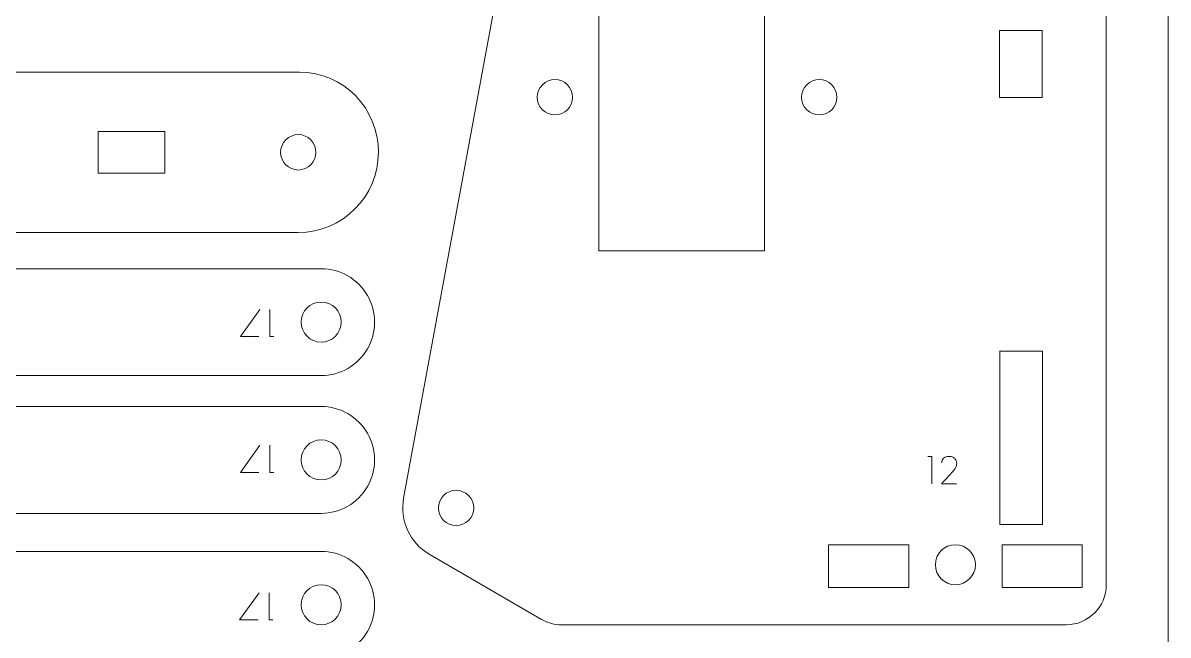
# Model space of a CAD drawing. Header units: millimetres. Extents: x 1 to 3601, y 1 to 1248.
# Drawn here: x 1198.6 to 1284.4, y 1067.5 to 1113.4 of the extents above; entities that cross this region are included whole.
import ezdxf

# ---------------------------------------------------------------- set-up
doc = ezdxf.new("R2010")
doc.units = ezdxf.units.MM
doc.layers.get('0').update_dxf_attribs({"lineweight": 5})
doc.layers.add('MARCATGE', color=1, linetype='Continuous', lineweight=5)
doc.layers.add('TALL 1', color=4, linetype='Continuous', lineweight=5)

msp = doc.modelspace()

# ---------------------------------------------------------------- linework, layer by layer
at = {"lineweight": 9}
msp.add_lwpolyline([(1284.418, 915.61), (1284.418, 1215.61), (1084.418, 1215.61), (1084.418, 915.61), (1284.418, 915.61)], close=True, dxfattribs=at)
for points, knots in [([(1276.783, 1128.313), (1277.579, 1128.313), (1278.342, 1127.997), (1278.904, 1127.435), (1278.904, 1127.435), (1279.467, 1126.872), (1279.783, 1126.109), (1279.783, 1125.313), (1279.783, 1125.313), (1279.783, 1125.313), (1279.783, 1071.313), (1279.783, 1071.313), (1279.783, 1071.313), (1279.783, 1069.656), (1278.44, 1068.313), (1276.783, 1068.313), (1276.783, 1068.313), (1276.783, 1068.313), (1238.983, 1068.313), (1238.983, 1068.313), (1238.983, 1068.313), (1238.454, 1068.313), (1237.934, 1068.453), (1237.476, 1068.719), (1237.476, 1068.719), (1237.476, 1068.719), (1229.069, 1073.602), (1229.069, 1073.602), (1229.069, 1073.602), (1227.608, 1074.451), (1226.838, 1076.126), (1227.145, 1077.788), (1227.145, 1077.788), (1227.145, 1077.788), (1236.033, 1125.859), (1236.033, 1125.859), (1236.033, 1125.859), (1236.296, 1127.281), (1237.537, 1128.313), (1238.983, 1128.313), (1238.983, 1128.313), (1238.983, 1128.313), (1276.783, 1128.313), (1276.783, 1128.313)], [0, 0, 0, 0, 0.083333, 0.083333, 0.083333, 0.083333, 0.166667, 0.166667, 0.166667, 0.166667, 0.25, 0.25, 0.25, 0.25, 0.333333, 0.333333, 0.333333, 0.333333, 0.416667, 0.416667, 0.416667, 0.416667, 0.5, 0.5, 0.5, 0.5, 0.583333, 0.583333, 0.583333, 0.583333, 0.666667, 0.666667, 0.666667, 0.666667, 0.75, 0.75, 0.75, 0.75, 0.833333, 0.833333, 0.833333, 0.833333, 1, 1, 1, 1]), ([(1144.459, 1109.725), (1144.459, 1109.725), (1144.402, 1109.692), (1144.402, 1109.692), (1144.402, 1109.692), (1144.402, 1109.692), (1219.336, 1109.692), (1219.336, 1109.692), (1219.336, 1109.692), (1222.65, 1109.692), (1225.257, 1107.006), (1225.257, 1103.692), (1225.257, 1103.692), (1225.257, 1100.379), (1222.57, 1097.693), (1219.257, 1097.693), (1219.257, 1097.693), (1219.257, 1097.693), (1144.402, 1097.693), (1144.402, 1097.693), (1144.402, 1097.693), (1144.402, 1097.693), (1144.445, 1097.688), (1144.445, 1097.688), (1144.445, 1097.688), (1143.171, 1096.54), (1141.416, 1095.809), (1139.18, 1095.809), (1139.18, 1095.809), (1134.815, 1095.809), (1131.276, 1099.348), (1131.276, 1103.713), (1131.276, 1103.713), (1131.276, 1108.078), (1134.815, 1111.617), (1139.18, 1111.617), (1139.18, 1111.617), (1141.424, 1111.617), (1143.183, 1110.88), (1144.459, 1109.725)], [0, 0, 0, 0, 0.090909, 0.090909, 0.090909, 0.090909, 0.181818, 0.181818, 0.181818, 0.181818, 0.272727, 0.272727, 0.272727, 0.272727, 0.363636, 0.363636, 0.363636, 0.363636, 0.454545, 0.454545, 0.454545, 0.454545, 0.545455, 0.545455, 0.545455, 0.545455, 0.636364, 0.636364, 0.636364, 0.636364, 0.727273, 0.727273, 0.727273, 0.727273, 0.818182, 0.818182, 0.818182, 0.818182, 1, 1, 1, 1]), ([(1140.971, 1086.979), (1140.971, 1086.979), (1220.971, 1086.979), (1220.971, 1086.979), (1220.971, 1086.979), (1222.4, 1086.979), (1223.72, 1087.741), (1224.435, 1088.979), (1224.435, 1088.979), (1225.15, 1090.217), (1225.15, 1091.741), (1224.435, 1092.979), (1224.435, 1092.979), (1223.72, 1094.217), (1222.4, 1094.979), (1220.971, 1094.979), (1220.971, 1094.979), (1220.971, 1094.979), (1140.971, 1094.979), (1140.971, 1094.979), (1140.971, 1094.979), (1138.762, 1094.979), (1136.971, 1093.188), (1136.971, 1090.979), (1136.971, 1090.979), (1136.971, 1088.77), (1138.762, 1086.979), (1140.971, 1086.979)], [0, 0, 0, 0, 0.125, 0.125, 0.125, 0.125, 0.25, 0.25, 0.25, 0.25, 0.375, 0.375, 0.375, 0.375, 0.5, 0.5, 0.5, 0.5, 0.625, 0.625, 0.625, 0.625, 0.75, 0.75, 0.75, 0.75, 1, 1, 1, 1]), ([(1140.971, 1076.66), (1140.971, 1076.66), (1220.971, 1076.66), (1220.971, 1076.66), (1220.971, 1076.66), (1222.4, 1076.66), (1223.72, 1077.423), (1224.435, 1078.66), (1224.435, 1078.66), (1225.15, 1079.898), (1225.15, 1081.423), (1224.435, 1082.66), (1224.435, 1082.66), (1223.72, 1083.898), (1222.4, 1084.66), (1220.971, 1084.66), (1220.971, 1084.66), (1220.971, 1084.66), (1140.971, 1084.66), (1140.971, 1084.66), (1140.971, 1084.66), (1138.762, 1084.66), (1136.971, 1082.869), (1136.971, 1080.66), (1136.971, 1080.66), (1136.971, 1078.451), (1138.762, 1076.66), (1140.971, 1076.66)], [0, 0, 0, 0, 0.125, 0.125, 0.125, 0.125, 0.25, 0.25, 0.25, 0.25, 0.375, 0.375, 0.375, 0.375, 0.5, 0.5, 0.5, 0.5, 0.625, 0.625, 0.625, 0.625, 0.75, 0.75, 0.75, 0.75, 1, 1, 1, 1]), ([(1140.971, 1065.812), (1140.971, 1065.812), (1220.971, 1065.812), (1220.971, 1065.812), (1220.971, 1065.812), (1222.4, 1065.812), (1223.72, 1066.575), (1224.435, 1067.812), (1224.435, 1067.812), (1225.15, 1069.05), (1225.15, 1070.575), (1224.435, 1071.812), (1224.435, 1071.812), (1223.72, 1073.05), (1222.4, 1073.812), (1220.971, 1073.812), (1220.971, 1073.812), (1220.971, 1073.812), (1140.971, 1073.812), (1140.971, 1073.812), (1140.971, 1073.812), (1138.762, 1073.812), (1136.971, 1072.021), (1136.971, 1069.812), (1136.971, 1069.812), (1136.971, 1067.603), (1138.762, 1065.812), (1140.971, 1065.812)], [0, 0, 0, 0, 0.125, 0.125, 0.125, 0.125, 0.25, 0.25, 0.25, 0.25, 0.375, 0.375, 0.375, 0.375, 0.5, 0.5, 0.5, 0.5, 0.625, 0.625, 0.625, 0.625, 0.75, 0.75, 0.75, 0.75, 1, 1, 1, 1])]:
    msp.add_open_spline(points, degree=3, knots=knots, dxfattribs=at)
at = {"layer": 'MARCATGE', "lineweight": 9}
for points, knots in [([(1214.931, 1089.889), (1214.931, 1089.889), (1216.384, 1091.921), (1216.384, 1091.921), (1216.384, 1091.921), (1216.384, 1091.921), (1214.931, 1089.889), (1214.931, 1089.889), (1214.931, 1089.889), (1214.931, 1089.889), (1216.308, 1089.889), (1216.308, 1089.889), (1216.308, 1089.889), (1216.308, 1089.889), (1214.931, 1089.889), (1214.931, 1089.889)], [0, 0, 0, 0, 0.2, 0.2, 0.2, 0.2, 0.4, 0.4, 0.4, 0.4, 0.6, 0.6, 0.6, 0.6, 1, 1, 1, 1]), ([(1217.132, 1089.889), (1217.132, 1089.889), (1217.423, 1089.889), (1217.423, 1089.889), (1217.423, 1089.889), (1217.423, 1089.889), (1217.132, 1089.889), (1217.132, 1089.889), (1217.132, 1089.889), (1217.132, 1089.889), (1217.132, 1091.921), (1217.132, 1091.921), (1217.132, 1091.921), (1217.132, 1091.921), (1217.132, 1089.889), (1217.132, 1089.889)], [0, 0, 0, 0, 0.2, 0.2, 0.2, 0.2, 0.4, 0.4, 0.4, 0.4, 0.6, 0.6, 0.6, 0.6, 1, 1, 1, 1]), ([(1214.931, 1079.726), (1214.931, 1079.726), (1216.384, 1081.758), (1216.384, 1081.758), (1216.384, 1081.758), (1216.384, 1081.758), (1214.931, 1079.726), (1214.931, 1079.726), (1214.931, 1079.726), (1214.931, 1079.726), (1216.308, 1079.726), (1216.308, 1079.726), (1216.308, 1079.726), (1216.308, 1079.726), (1214.931, 1079.726), (1214.931, 1079.726)], [0, 0, 0, 0, 0.2, 0.2, 0.2, 0.2, 0.4, 0.4, 0.4, 0.4, 0.6, 0.6, 0.6, 0.6, 1, 1, 1, 1]), ([(1217.132, 1079.726), (1217.132, 1079.726), (1217.423, 1079.726), (1217.423, 1079.726), (1217.423, 1079.726), (1217.423, 1079.726), (1217.132, 1079.726), (1217.132, 1079.726), (1217.132, 1079.726), (1217.132, 1079.726), (1217.132, 1081.758), (1217.132, 1081.758), (1217.132, 1081.758), (1217.132, 1081.758), (1217.132, 1079.726), (1217.132, 1079.726)], [0, 0, 0, 0, 0.2, 0.2, 0.2, 0.2, 0.4, 0.4, 0.4, 0.4, 0.6, 0.6, 0.6, 0.6, 1, 1, 1, 1]), ([(1266.706, 1080.904), (1266.706, 1080.904), (1266.415, 1080.904), (1266.415, 1080.904), (1266.415, 1080.904), (1266.415, 1080.904), (1266.706, 1080.904), (1266.706, 1080.904), (1266.706, 1080.904), (1266.706, 1080.904), (1266.706, 1078.872), (1266.706, 1078.872), (1266.706, 1078.872), (1266.706, 1078.872), (1266.706, 1080.904), (1266.706, 1080.904)], [0, 0, 0, 0, 0.2, 0.2, 0.2, 0.2, 0.4, 0.4, 0.4, 0.4, 0.6, 0.6, 0.6, 0.6, 1, 1, 1, 1]), ([(1267.454, 1078.872), (1267.623, 1079.06), (1267.776, 1079.231), (1267.914, 1079.383), (1267.914, 1079.383), (1267.972, 1079.447), (1268.03, 1079.511), (1268.087, 1079.575), (1268.087, 1079.575), (1268.145, 1079.639), (1268.196, 1079.697), (1268.242, 1079.75), (1268.242, 1079.75), (1268.289, 1079.803), (1268.327, 1079.847), (1268.358, 1079.884), (1268.358, 1079.884), (1268.389, 1079.921), (1268.408, 1079.944), (1268.413, 1079.953), (1268.413, 1079.953), (1268.424, 1079.972), (1268.44, 1079.994), (1268.458, 1080.019), (1268.458, 1080.019), (1268.477, 1080.045), (1268.495, 1080.075), (1268.513, 1080.11), (1268.513, 1080.11), (1268.531, 1080.145), (1268.547, 1080.186), (1268.56, 1080.233), (1268.56, 1080.233), (1268.573, 1080.28), (1268.58, 1080.334), (1268.58, 1080.396), (1268.58, 1080.396), (1268.58, 1080.458), (1268.569, 1080.52), (1268.549, 1080.583), (1268.549, 1080.583), (1268.528, 1080.645), (1268.496, 1080.701), (1268.453, 1080.75), (1268.453, 1080.75), (1268.409, 1080.8), (1268.353, 1080.841), (1268.285, 1080.872), (1268.285, 1080.872), (1268.216, 1080.903), (1268.133, 1080.918), (1268.035, 1080.918), (1268.035, 1080.918), (1267.837, 1080.916), (1267.692, 1080.873), (1267.599, 1080.789), (1267.599, 1080.789), (1267.506, 1080.704), (1267.459, 1080.592), (1267.459, 1080.453), (1267.459, 1080.453), (1267.459, 1080.592), (1267.506, 1080.704), (1267.599, 1080.789), (1267.599, 1080.789), (1267.692, 1080.873), (1267.837, 1080.916), (1268.035, 1080.918), (1268.035, 1080.918), (1268.133, 1080.918), (1268.216, 1080.903), (1268.285, 1080.872), (1268.285, 1080.872), (1268.353, 1080.841), (1268.409, 1080.8), (1268.453, 1080.75), (1268.453, 1080.75), (1268.496, 1080.701), (1268.528, 1080.645), (1268.549, 1080.583), (1268.549, 1080.583), (1268.569, 1080.52), (1268.58, 1080.458), (1268.58, 1080.396), (1268.58, 1080.396), (1268.58, 1080.334), (1268.573, 1080.28), (1268.56, 1080.233), (1268.56, 1080.233), (1268.547, 1080.186), (1268.531, 1080.145), (1268.513, 1080.11), (1268.513, 1080.11), (1268.495, 1080.075), (1268.477, 1080.045), (1268.458, 1080.019), (1268.458, 1080.019), (1268.44, 1079.994), (1268.424, 1079.972), (1268.413, 1079.953), (1268.413, 1079.953), (1268.408, 1079.944), (1268.389, 1079.921), (1268.358, 1079.884), (1268.358, 1079.884), (1268.327, 1079.847), (1268.289, 1079.803), (1268.242, 1079.75), (1268.242, 1079.75), (1268.196, 1079.697), (1268.145, 1079.639), (1268.087, 1079.575), (1268.087, 1079.575), (1268.03, 1079.511), (1267.972, 1079.447), (1267.914, 1079.383), (1267.914, 1079.383), (1267.776, 1079.231), (1267.623, 1079.06), (1267.454, 1078.872), (1267.454, 1078.872), (1267.454, 1078.872), (1268.566, 1078.872), (1268.566, 1078.872), (1268.566, 1078.872), (1268.566, 1078.872), (1267.454, 1078.872), (1267.454, 1078.872)], [0, 0, 0, 0, 0.030303, 0.030303, 0.030303, 0.030303, 0.060606, 0.060606, 0.060606, 0.060606, 0.090909, 0.090909, 0.090909, 0.090909, 0.121212, 0.121212, 0.121212, 0.121212, 0.151515, 0.151515, 0.151515, 0.151515, 0.181818, 0.181818, 0.181818, 0.181818, 0.212121, 0.212121, 0.212121, 0.212121, 0.242424, 0.242424, 0.242424, 0.242424, 0.272727, 0.272727, 0.272727, 0.272727, 0.30303, 0.30303, 0.30303, 0.30303, 0.333333, 0.333333, 0.333333, 0.333333, 0.363636, 0.363636, 0.363636, 0.363636, 0.393939, 0.393939, 0.393939, 0.393939, 0.424242, 0.424242, 0.424242, 0.424242, 0.454545, 0.454545, 0.454545, 0.454545, 0.484848, 0.484848, 0.484848, 0.484848, 0.515152, 0.515152, 0.515152, 0.515152, 0.545455, 0.545455, 0.545455, 0.545455, 0.575758, 0.575758, 0.575758, 0.575758, 0.606061, 0.606061, 0.606061, 0.606061, 0.636364, 0.636364, 0.636364, 0.636364, 0.666667, 0.666667, 0.666667, 0.666667, 0.69697, 0.69697, 0.69697, 0.69697, 0.727273, 0.727273, 0.727273, 0.727273, 0.757576, 0.757576, 0.757576, 0.757576, 0.787879, 0.787879, 0.787879, 0.787879, 0.818182, 0.818182, 0.818182, 0.818182, 0.848485, 0.848485, 0.848485, 0.848485, 0.878788, 0.878788, 0.878788, 0.878788, 0.909091, 0.909091, 0.909091, 0.909091, 0.939394, 0.939394, 0.939394, 0.939394, 1, 1, 1, 1]), ([(1214.863, 1068.68), (1214.863, 1068.68), (1216.317, 1070.712), (1216.317, 1070.712), (1216.317, 1070.712), (1216.317, 1070.712), (1214.863, 1068.68), (1214.863, 1068.68), (1214.863, 1068.68), (1214.863, 1068.68), (1216.241, 1068.68), (1216.241, 1068.68), (1216.241, 1068.68), (1216.241, 1068.68), (1214.863, 1068.68), (1214.863, 1068.68)], [0, 0, 0, 0, 0.2, 0.2, 0.2, 0.2, 0.4, 0.4, 0.4, 0.4, 0.6, 0.6, 0.6, 0.6, 1, 1, 1, 1]), ([(1217.065, 1068.68), (1217.065, 1068.68), (1217.355, 1068.68), (1217.355, 1068.68), (1217.355, 1068.68), (1217.355, 1068.68), (1217.065, 1068.68), (1217.065, 1068.68), (1217.065, 1068.68), (1217.065, 1068.68), (1217.065, 1070.712), (1217.065, 1070.712), (1217.065, 1070.712), (1217.065, 1070.712), (1217.065, 1068.68), (1217.065, 1068.68)], [0, 0, 0, 0, 0.2, 0.2, 0.2, 0.2, 0.4, 0.4, 0.4, 0.4, 0.6, 0.6, 0.6, 0.6, 1, 1, 1, 1])]:
    msp.add_open_spline(points, degree=3, knots=knots, dxfattribs=at)
at = {"layer": 'TALL 1', "lineweight": 9}
for points, knots in [([(1254.183, 1119.313), (1254.183, 1119.313), (1254.183, 1096.313), (1254.183, 1096.313), (1254.183, 1096.313), (1254.183, 1096.313), (1241.783, 1096.313), (1241.783, 1096.313), (1241.783, 1096.313), (1241.783, 1096.313), (1241.783, 1119.313), (1241.783, 1119.313), (1241.783, 1119.313), (1241.783, 1119.313), (1254.183, 1119.313), (1254.183, 1119.313)], [0, 0, 0, 0, 0.2, 0.2, 0.2, 0.2, 0.4, 0.4, 0.4, 0.4, 0.6, 0.6, 0.6, 0.6, 1, 1, 1, 1]), ([(1274.983, 1112.804), (1274.983, 1112.804), (1274.983, 1107.804), (1274.983, 1107.804), (1274.983, 1107.804), (1274.983, 1107.804), (1271.783, 1107.804), (1271.783, 1107.804), (1271.783, 1107.804), (1271.783, 1107.804), (1271.783, 1112.804), (1271.783, 1112.804), (1271.783, 1112.804), (1271.783, 1112.804), (1274.983, 1112.804), (1274.983, 1112.804)], [0, 0, 0, 0, 0.2, 0.2, 0.2, 0.2, 0.4, 0.4, 0.4, 0.4, 0.6, 0.6, 0.6, 0.6, 1, 1, 1, 1]), ([(1238.483, 1106.489), (1237.751, 1106.488), (1237.158, 1107.082), (1237.158, 1107.813), (1237.158, 1107.813), (1237.158, 1108.545), (1237.751, 1109.138), (1238.483, 1109.138), (1238.483, 1109.138), (1239.215, 1109.138), (1239.808, 1108.545), (1239.808, 1107.813), (1239.808, 1107.813), (1239.808, 1107.082), (1239.215, 1106.489), (1238.483, 1106.489)], [0, 0, 0, 0, 0.2, 0.2, 0.2, 0.2, 0.4, 0.4, 0.4, 0.4, 0.6, 0.6, 0.6, 0.6, 1, 1, 1, 1]), ([(1258.283, 1106.489), (1257.551, 1106.488), (1256.958, 1107.082), (1256.958, 1107.813), (1256.958, 1107.813), (1256.958, 1108.545), (1257.551, 1109.138), (1258.283, 1109.138), (1258.283, 1109.138), (1259.015, 1109.138), (1259.608, 1108.545), (1259.608, 1107.813), (1259.608, 1107.813), (1259.608, 1107.082), (1259.015, 1106.489), (1258.283, 1106.489)], [0, 0, 0, 0, 0.2, 0.2, 0.2, 0.2, 0.4, 0.4, 0.4, 0.4, 0.6, 0.6, 0.6, 0.6, 1, 1, 1, 1]), ([(1209.257, 1102.192), (1209.257, 1102.192), (1209.257, 1102.142), (1209.257, 1102.142), (1209.257, 1102.142), (1209.257, 1102.142), (1204.257, 1102.142), (1204.257, 1102.142), (1204.257, 1102.142), (1204.257, 1102.142), (1204.257, 1102.192), (1204.257, 1102.192), (1204.257, 1102.192), (1204.257, 1102.192), (1204.257, 1105.192), (1204.257, 1105.192), (1204.257, 1105.192), (1204.257, 1105.192), (1204.257, 1105.242), (1204.257, 1105.242), (1204.257, 1105.242), (1204.257, 1105.242), (1209.257, 1105.242), (1209.257, 1105.242), (1209.257, 1105.242), (1209.257, 1105.242), (1209.257, 1105.192), (1209.257, 1105.192), (1209.257, 1105.192), (1209.257, 1105.192), (1209.257, 1102.192), (1209.257, 1102.192)], [0, 0, 0, 0, 0.111111, 0.111111, 0.111111, 0.111111, 0.222222, 0.222222, 0.222222, 0.222222, 0.333333, 0.333333, 0.333333, 0.333333, 0.444444, 0.444444, 0.444444, 0.444444, 0.555556, 0.555556, 0.555556, 0.555556, 0.666667, 0.666667, 0.666667, 0.666667, 0.777778, 0.777778, 0.777778, 0.777778, 1, 1, 1, 1]), ([(1220.582, 1103.692), (1220.582, 1102.961), (1219.988, 1102.367), (1219.257, 1102.367), (1219.257, 1102.367), (1218.525, 1102.367), (1217.932, 1102.961), (1217.932, 1103.692), (1217.932, 1103.692), (1217.932, 1104.424), (1218.525, 1105.017), (1219.257, 1105.017), (1219.257, 1105.017), (1219.988, 1105.017), (1220.582, 1104.424), (1220.582, 1103.692)], [0, 0, 0, 0, 0.2, 0.2, 0.2, 0.2, 0.4, 0.4, 0.4, 0.4, 0.6, 0.6, 0.6, 0.6, 1, 1, 1, 1]), ([(1219.471, 1090.979), (1219.471, 1090.151), (1220.142, 1089.479), (1220.971, 1089.479), (1220.971, 1089.479), (1221.799, 1089.479), (1222.471, 1090.151), (1222.471, 1090.979), (1222.471, 1090.979), (1222.471, 1091.807), (1221.799, 1092.479), (1220.971, 1092.479), (1220.971, 1092.479), (1220.142, 1092.479), (1219.471, 1091.807), (1219.471, 1090.979)], [0, 0, 0, 0, 0.2, 0.2, 0.2, 0.2, 0.4, 0.4, 0.4, 0.4, 0.6, 0.6, 0.6, 0.6, 1, 1, 1, 1]), ([(1271.783, 1088.812), (1271.783, 1088.812), (1271.818, 1088.812), (1271.818, 1088.812), (1271.818, 1088.812), (1271.818, 1088.812), (1271.818, 1075.812), (1271.818, 1075.812), (1271.818, 1075.812), (1271.818, 1075.812), (1275.018, 1075.812), (1275.018, 1075.812), (1275.018, 1075.812), (1275.018, 1075.812), (1275.018, 1088.812), (1275.018, 1088.812), (1275.018, 1088.812), (1275.018, 1088.812), (1271.783, 1088.812), (1271.783, 1088.812)], [0, 0, 0, 0, 0.166667, 0.166667, 0.166667, 0.166667, 0.333333, 0.333333, 0.333333, 0.333333, 0.5, 0.5, 0.5, 0.5, 0.666667, 0.666667, 0.666667, 0.666667, 1, 1, 1, 1]), ([(1219.471, 1080.66), (1219.471, 1079.832), (1220.142, 1079.16), (1220.971, 1079.16), (1220.971, 1079.16), (1221.799, 1079.16), (1222.471, 1079.832), (1222.471, 1080.66), (1222.471, 1080.66), (1222.471, 1081.489), (1221.799, 1082.16), (1220.971, 1082.16), (1220.971, 1082.16), (1220.142, 1082.16), (1219.471, 1081.489), (1219.471, 1080.66)], [0, 0, 0, 0, 0.2, 0.2, 0.2, 0.2, 0.4, 0.4, 0.4, 0.4, 0.6, 0.6, 0.6, 0.6, 1, 1, 1, 1]), ([(1231.078, 1075.736), (1230.347, 1075.736), (1229.753, 1076.329), (1229.753, 1077.061), (1229.753, 1077.061), (1229.753, 1077.793), (1230.346, 1078.386), (1231.078, 1078.386), (1231.078, 1078.386), (1231.81, 1078.386), (1232.403, 1077.793), (1232.403, 1077.061), (1232.403, 1077.061), (1232.403, 1076.329), (1231.81, 1075.736), (1231.078, 1075.736)], [0, 0, 0, 0, 0.2, 0.2, 0.2, 0.2, 0.4, 0.4, 0.4, 0.4, 0.6, 0.6, 0.6, 0.6, 1, 1, 1, 1]), ([(1264.983, 1074.313), (1264.983, 1074.313), (1258.983, 1074.313), (1258.983, 1074.313), (1258.983, 1074.313), (1258.983, 1074.313), (1258.983, 1071.113), (1258.983, 1071.113), (1258.983, 1071.113), (1258.983, 1071.113), (1264.983, 1071.113), (1264.983, 1071.113), (1264.983, 1071.113), (1264.983, 1071.113), (1264.983, 1074.313), (1264.983, 1074.313)], [0, 0, 0, 0, 0.2, 0.2, 0.2, 0.2, 0.4, 0.4, 0.4, 0.4, 0.6, 0.6, 0.6, 0.6, 1, 1, 1, 1]), ([(1268.483, 1071.313), (1267.655, 1071.313), (1266.983, 1071.985), (1266.983, 1072.813), (1266.983, 1072.813), (1266.983, 1073.642), (1267.655, 1074.313), (1268.483, 1074.313), (1268.483, 1074.313), (1269.311, 1074.313), (1269.983, 1073.642), (1269.983, 1072.813), (1269.983, 1072.813), (1269.983, 1071.985), (1269.311, 1071.313), (1268.483, 1071.313)], [0, 0, 0, 0, 0.2, 0.2, 0.2, 0.2, 0.4, 0.4, 0.4, 0.4, 0.6, 0.6, 0.6, 0.6, 1, 1, 1, 1]), ([(1277.983, 1074.313), (1277.983, 1074.313), (1271.983, 1074.313), (1271.983, 1074.313), (1271.983, 1074.313), (1271.983, 1074.313), (1271.983, 1071.113), (1271.983, 1071.113), (1271.983, 1071.113), (1271.983, 1071.113), (1277.983, 1071.113), (1277.983, 1071.113), (1277.983, 1071.113), (1277.983, 1071.113), (1277.983, 1074.313), (1277.983, 1074.313)], [0, 0, 0, 0, 0.2, 0.2, 0.2, 0.2, 0.4, 0.4, 0.4, 0.4, 0.6, 0.6, 0.6, 0.6, 1, 1, 1, 1]), ([(1219.471, 1069.812), (1219.471, 1068.984), (1220.142, 1068.312), (1220.971, 1068.312), (1220.971, 1068.312), (1221.799, 1068.312), (1222.471, 1068.984), (1222.471, 1069.812), (1222.471, 1069.812), (1222.471, 1070.641), (1221.799, 1071.312), (1220.971, 1071.312), (1220.971, 1071.312), (1220.142, 1071.312), (1219.471, 1070.641), (1219.471, 1069.812)], [0, 0, 0, 0, 0.2, 0.2, 0.2, 0.2, 0.4, 0.4, 0.4, 0.4, 0.6, 0.6, 0.6, 0.6, 1, 1, 1, 1])]:
    msp.add_open_spline(points, degree=3, knots=knots, dxfattribs=at)

doc.saveas('drawing.dxf')
